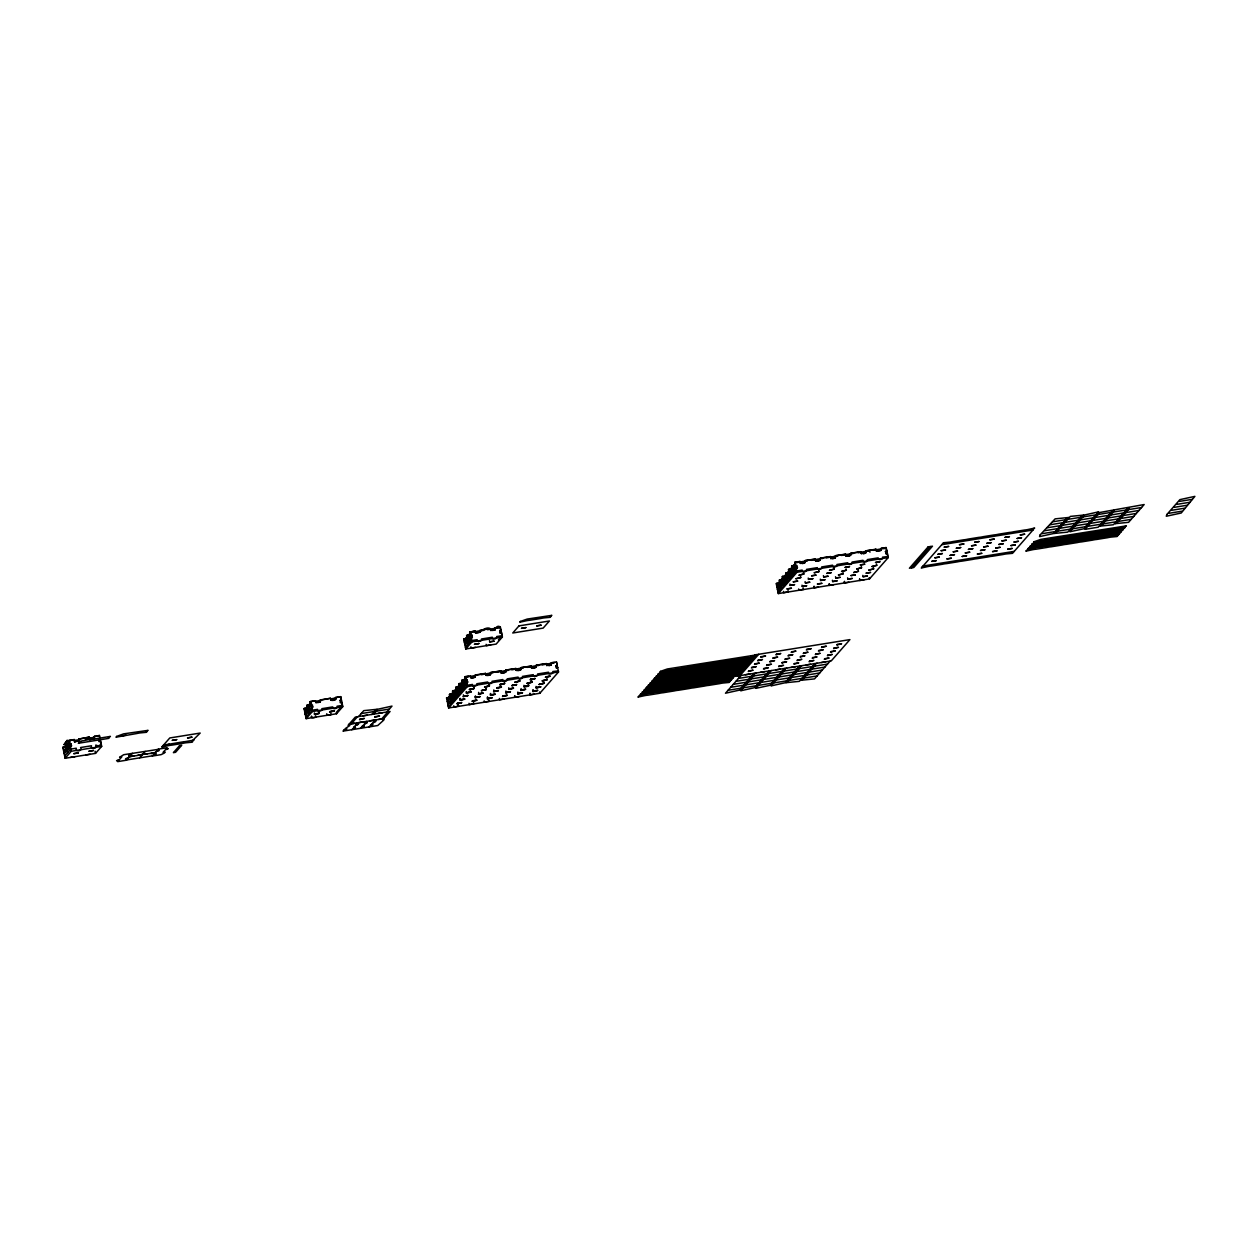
<?xml version="1.0" encoding="UTF-8"?>
<svg xmlns="http://www.w3.org/2000/svg" width="1258" height="1258" viewBox="0 0 1258 1258"><rect width="100%" height="100%" fill="white"/><g stroke="black" fill="none" stroke-linecap="round" stroke-linejoin="round"><path stroke-width="1.5" d="M320.523 699.888L320.192 701.995L320.523 699.888L330.508 698.284L331.043 700.25M335.729 697.451L335.383 699.558L335.729 697.451L340.714 696.649L342.774 706.65L336.531 713.773L306.134 718.648L304.074 708.647L307.675 707.814M475.477 674.964L475.131 677.071L475.477 674.964L485.462 673.36L485.997 675.326L485.462 673.36M480.147 630.211C477.521 634.346 486.028 625.698 490.133 628.591L490.667 630.572M490.337 674.634L490.667 672.527L500.668 670.923L501.203 672.888L500.668 670.923M495.337 627.758C494.079 632.648 495.951 623.842 500.338 626.956L502.398 636.973L496.155 644.08L465.759 648.971L463.699 638.954L467.284 638.12M505.543 672.181L505.873 670.074L515.859 668.47L516.393 670.435L515.859 668.47M520.749 669.743L521.079 667.636L531.065 666.032L531.599 667.998L531.065 666.032M533.864 668.077A5.881 5.614 41.2 0 0 535.939 667.29L536.285 665.183L546.271 663.579L546.805 665.545L546.271 663.579M549.07 665.639A5.881 5.614 41.2 0 0 551.146 664.853L551.476 662.746L556.476 661.944L558.536 671.945L539.824 693.284L448.619 707.955L446.559 697.938L450.144 697.105M804.821 562.703L805.151 560.596L815.153 558.992L815.671 560.958L815.153 558.992M820.027 560.266L820.358 558.159L830.343 556.555L830.878 558.521L830.343 556.555M832.01 558.678A5.881 5.614 41.2 0 0 835.218 557.829L835.564 555.706L845.549 554.102L846.084 556.067L845.549 554.102M848.348 556.162A5.881 5.614 41.2 0 0 850.424 555.376L850.754 553.268L860.755 551.664L861.274 553.63L860.755 551.664M863.538 553.709A5.881 5.614 41.2 0 0 865.63 552.938L865.96 550.831L875.945 549.211L876.48 551.177L875.945 549.211M880.82 550.485L881.166 548.378L886.151 547.576L888.211 557.593L869.498 578.916L778.293 593.587L776.233 583.586L779.834 582.753M66.91 745.648L64.111 744.61L67.13 740.412L69.929 741.449L67.46 744.343L67.728 745.648L69.457 743.667M64.111 744.61L67.13 740.412M99.445 735.49L94.193 736.59L99.445 735.49L101.694 746.371L95.529 753.385L65.133 758.275L62.9 747.394L66.485 746.56M67.775 747.409L66.47 747.614L65.762 744.138L69.662 743.085M69.505 744.154L69.048 740.38L74.269 739.547L74.662 741.984L74.269 739.547M69.772 743.871L63.608 750.869L67.382 747.865M70.81 743.95L71.517 745.837L64.064 753.055L71.517 745.837M79.002 741.276L78.955 739.735L74.615 740.427L74.662 741.984M89.239 737.125L78.782 739.075L89.239 737.125L89.805 739.72L110.421 736.402L108.518 737.298L109.383 737.597L108.691 738.383L78.295 743.274L80.716 741.78L79.427 741.984L80.025 741.292L94.476 738.54L94.46 736.292M64.693 756.105L70.841 749.092L76.266 748.211C74.599 752.52 83.185 751.12 80.606 747.519L91.472 745.774C89.805 750.067 98.391 748.667 95.812 745.066C100.97 748.148 102.857 740.364 99.052 741.654M65.133 758.275L71.281 751.262L101.694 746.371M70.558 757.41L74.914 756.703M85.261 738.933L94.161 737.282L94.429 738.588M98.611 739.484L100.168 738.981L99.193 735.788M85.764 754.957L90.104 754.265M132.405 753.306L126.335 760.225L117.654 761.625L118.724 760.382L116.554 760.744L119.604 759.407L121.759 756.923L119.589 757.285L123.709 754.706L158.241 749.359M139.575 757.882L142.185 754.926M142.61 754.423L145.205 751.466M168.934 744.233L184.266 741.654M184.124 741.795L194.031 740.081M310.789 704.26L306.936 705.392L307.66 708.867L308.949 708.663M310.773 705.313L310.317 701.539L315.318 700.722L315.837 702.703M307.251 706.634L305.788 709.921L308.682 709.449M311.229 702.09L308.635 705.046L308.902 706.351L311.795 705.895M305.788 709.921L307.518 707.939L304.074 708.647M308.902 706.351L311.497 703.395M304.798 712.122L311.025 705.015L312.33 704.81L312.786 706.98L305.238 714.308L312.786 706.98M315.318 700.722L310.05 701.822M306.103 711.918L308.587 709.072M315.569 701.398L320.13 700.439L320.397 701.744L316.057 702.451L315.789 701.146M305.867 717.343L312.11 710.235L317.535 709.37C316.371 712.405 323.479 711.257 321.875 708.663L332.725 706.917C331.562 709.952 338.669 708.804 337.081 706.225L342.506 705.345L336.263 712.453L336.531 713.773M306.134 718.648L312.377 711.541L342.774 706.65M314.406 712.924L314.421 714.528L319.28 713.239L314.94 713.931M315.632 715.771C317.818 717.705 310.71 718.853 311.292 716.478M330.508 698.284L320.255 700.187M330.775 698.945L335.336 698.001L335.603 699.306L331.263 699.998L330.996 698.693M335.461 697.75L340.714 696.649M326.766 715.33L331.106 714.638L330.838 713.333M340.132 700.329L341.437 700.124L340.132 700.329L340.32 702.813M351.249 723.853L357.476 716.745M352.539 723.649L354.725 723.287M358.561 716.573L363.766 710.644L378.092 709.182L391.993 706.1L386.804 712.028M356.674 722.973L361.015 722.281M362.902 715.865L367.257 715.173M351.69 729.719L354.945 727.281L353.64 727.501L355.81 725.033L357.539 724.75A5.881 1.054 -11.6 0 0 358.42 723.759L356.769 723.932M357.759 722.8L357.115 724.812L355.81 725.033M361.235 722.249L363.405 721.903M371.597 714.465L374.632 713.129L373.768 714.119M360.386 728.319L362.76 726.872L363.641 725.882L362.335 726.102L366.66 722.438L365.355 722.642L366.44 721.4M373.547 713.302L374.412 712.327M376.142 710.345L377.007 709.355M369.915 720.85L376.221 719.828M378.108 713.428L382.448 712.72M369.066 726.92L371.881 725.41A5.881 1.054 -11.6 0 0 372.761 724.419L371.11 724.608M370.151 725.693L371.456 725.473L372.321 724.498L371.016 724.702L374.491 722.029L375.136 720.016M378.611 719.45L380.781 719.104M381.646 718.963L387.889 711.855M467.316 639.127L466.608 635.652L470.366 634.614M472.143 637.586L471.954 635.117L470.398 635.62L469.674 632.145L474.926 631.044L475.461 633.01M467.74 635.966L465.13 638.922L465.397 640.228L467.143 638.246M468.526 636.674L471.121 633.702L470.854 632.397L468.259 635.369L468.526 636.674L471.42 636.202M464.422 642.445L471.954 635.117M474.926 631.044L469.674 632.145M465.712 642.225L465.743 647.367M475.414 631.453L475.681 632.758L480.021 632.066L479.754 630.761L472.3 632.176M471.152 638.718L464.862 644.615L472.395 637.303M479.754 630.761L479.801 632.318M465.491 647.666L471.719 640.558L477.159 639.677C475.98 642.712 483.103 641.564 481.5 638.985L492.35 637.24C491.186 640.275 498.294 639.127 496.69 636.532L502.131 635.667L498.388 639.929M465.759 648.971L471.986 641.863L502.398 636.973M490.133 628.591L479.88 630.494M490.62 629.016L490.887 630.321L495.227 629.613L494.96 628.308L487.506 629.723M475.524 647.398L471.184 648.09L470.917 646.785M495.007 629.865L494.96 628.308M495.086 628.056L500.338 626.956M489.724 641.847L494.064 641.155L489.724 641.847L489.456 640.542M499.756 630.651L501.061 630.431L499.756 630.651L499.945 633.12M490.73 644.945L486.39 645.653L486.123 644.348M451.433 697.954L450.128 698.174L449.421 694.683L453.273 693.551M453.242 694.605L452.534 691.129L456.387 689.997M457.676 690.846L456.371 691.051L456.167 686.978L456.89 690.469M459.484 687.497L458.777 684.022L462.614 682.89M463.903 683.739L462.598 683.943L461.89 680.468L465.743 679.336M465.727 680.389L465.271 676.615L470.256 675.813L470.791 677.779M453.713 691.397L451.119 694.353L451.386 695.658L453.116 693.677M455.962 688.818L454.5 692.104L457.393 691.633M459.941 684.273L457.346 687.245L457.613 688.551L460.507 688.079M462.205 681.71L460.727 684.997L463.636 684.525M450.867 696.256L448.257 699.212L447.99 697.907L450.584 694.951L450.867 696.256L453.761 695.784M454.5 692.104L457.094 689.132M457.613 688.551L460.208 685.579M460.727 684.997L463.337 682.025L466.231 681.569M469.077 676.694L466.183 677.166L463.589 680.122L463.856 681.443L466.451 678.471M451.701 697.655L450.647 697.577L449.939 694.086M452.314 696.948L457.314 691.255M462.299 685.579L466.042 681.301M467.033 680.185L467.724 682.056L449.027 703.395L447.722 703.599L466.435 682.261L467.724 682.056M470.523 676.474L475.084 675.515L475.351 676.835L471.011 677.527L470.744 676.222M448.351 706.65L467.048 685.311L472.489 684.446C471.31 687.481 478.433 686.333 476.829 683.739L487.679 681.993C486.516 685.028 493.623 683.88 492.035 681.301L502.886 679.556C501.722 682.591 508.83 681.443 507.226 678.848L518.092 677.103C516.928 680.138 524.036 679.005 522.432 676.411L533.282 674.665C532.118 677.7 539.226 676.552 537.638 673.958L548.488 672.212C547.324 675.247 554.432 674.115 552.828 671.52L558.002 670.939M448.619 707.955L467.316 686.616L558.536 671.945M466.246 691.554L466.262 693.158L471.121 691.869L466.781 692.56M460.538 699.668L460.019 700.266L464.878 698.976L460.538 699.668L460.271 698.363M463.652 696.114L463.133 696.712L468.007 695.422L463.652 696.114L463.384 694.809M481.389 674.728L490.29 673.077L490.557 674.382L486.217 675.074L485.95 673.769M458.384 704.779L458.384 706.383L458.116 705.078M474.235 688.315L469.376 689.604L474.235 688.315L473.967 687.01M490.29 673.077L492.963 672.857M490.667 672.527L500.401 671.206M474.958 696.523L475.477 697.53L479.817 696.822M475.744 697.231L475.225 697.828L480.084 696.539L475.744 697.231L475.477 695.926M478.858 693.677L478.339 694.274L483.198 692.969L478.858 693.677L478.59 692.372M496.58 672.275L505.496 670.624L505.763 671.945L501.407 672.637L501.14 671.332M473.59 703.945L473.574 702.341M486.327 689.415L481.452 690.705L486.327 689.415L486.044 688.11M489.441 685.862L484.582 687.151L489.441 685.862L489.173 684.556M505.873 670.074L515.607 668.769M505.496 670.624L508.169 670.42M490.148 694.07L490.683 695.076L495.023 694.385M487.821 698.347L487.302 698.929L492.161 697.64L487.821 698.347L487.554 697.042M490.934 694.778L490.416 695.375L495.29 694.086L490.934 694.778L490.667 693.472M494.064 691.224L493.545 691.821L498.404 690.532L494.064 691.224L493.796 689.919M511.786 669.838L520.686 668.187L520.954 669.492L516.613 670.184L516.346 668.879M488.796 701.492L488.78 699.888M504.647 683.424L499.772 684.714L504.647 683.424L504.364 682.119M520.686 668.187L523.375 667.967M521.079 667.636L530.813 666.315M508.735 687.78L508.735 689.384L513.61 688.079L509.254 688.786M506.141 692.34L505.622 692.938L510.481 691.648L506.141 692.34L505.873 691.035M526.992 667.385L535.892 665.749L536.16 667.054L531.819 667.746L531.552 666.441M503.986 699.055L499.646 699.747L499.379 698.442M519.837 680.971L514.978 682.261L519.837 680.971L519.57 679.666M535.892 665.749L538.566 665.529M536.285 665.183L546.003 663.878M523.941 685.327L523.941 686.931L528.281 686.239L528.533 684.336M519.192 696.602L514.852 697.309L514.585 696.004M518.233 693.457L517.714 694.039L522.573 692.749L518.233 693.457L517.966 692.152M521.347 689.887L520.828 690.485L525.687 689.195L521.347 689.887L521.079 688.582M546.743 663.988L547.01 665.293L551.366 664.601L551.098 663.296L542.182 664.947M531.93 682.088L527.055 683.377L531.93 682.088L531.662 680.782M551.098 663.296L553.772 663.076M551.476 662.746L554.558 662.51M556.476 661.944L557.184 665.419L555.627 665.922M532.637 690.296L533.172 691.302L537.512 690.611M536.018 686.443L536.034 688.047L540.893 686.758L536.553 687.45M534.398 694.164L530.043 694.856L529.775 693.551M533.423 691.004L532.905 691.601L537.779 690.312L533.423 691.004L533.156 689.699M556.335 667.809L557.64 667.605L556.335 667.809L555.894 665.624M544.006 683.188L539.147 684.494L544.006 683.188L543.739 681.883M547.12 679.635L542.261 680.924L547.12 679.635L546.853 678.329M781.155 583.539L779.85 583.759L779.567 579.781L780.29 583.256M782.979 580.205L782.256 576.714L786.03 575.692M789.206 573.082L788.499 569.607L792.257 568.569M795.37 565.015L791.612 566.053L792.336 569.528L793.625 569.324M795.402 566.021L794.946 562.247L799.946 561.445L800.481 563.411L799.946 561.445M783.388 577.029L780.793 579.985L781.061 581.29L782.791 579.325M785.637 574.45L784.174 577.736L787.068 577.28M789.631 569.921L787.021 572.877L787.288 574.183L789.033 572.217M795.26 565.094L793.531 567.075L793.263 565.77L795.858 562.798L804.774 561.162L805.041 562.468L800.686 563.159L800.418 561.854M780.542 581.888L780.274 580.583L777.68 583.539L777.947 584.844L780.542 581.888L783.435 581.416M784.174 577.736L786.785 574.78M793.012 567.657L792.744 566.352L790.15 569.324L790.417 570.629L793.012 567.657L795.905 567.201M780.746 584.011L776.957 587.061L795.669 565.723L796.959 565.518L797.415 567.688L778.702 589.027L777.397 589.231L796.11 567.908L797.415 567.688M784.489 579.749L789.489 574.057M791.974 571.211L795.716 566.933M805.151 560.596L814.885 559.291M804.774 561.162L807.447 560.942M778.026 592.282L796.739 570.959L802.164 570.078C801 573.113 808.108 571.965 806.504 569.387L817.37 567.641C816.206 570.66 823.314 569.528 821.71 566.933L832.56 565.188C831.396 568.223 838.504 567.075 836.916 564.496L847.766 562.751C846.603 565.786 853.71 564.638 852.106 562.043L862.972 560.297C861.809 563.332 868.916 562.184 867.312 559.606L878.178 557.86C876.999 560.895 884.122 559.747 882.518 557.152L887.692 556.571L887.315 553.237L885.758 553.74L887.063 553.536M778.293 593.587L797.006 572.264L888.211 557.593M790.181 585.363L794.521 584.656L790.181 585.363L789.914 584.058M811.064 560.36L819.964 558.709L820.232 560.014L815.892 560.722L815.624 559.417M788.074 592.015L788.058 590.411M800.764 577.548L795.984 578.743L800.764 577.548L800.481 576.243M803.878 573.994L799.097 575.189L803.878 573.994L803.61 572.689M819.964 558.709L822.653 558.489M820.358 558.159L830.091 556.854M802.258 586.464L806.598 585.772L802.258 586.464L801.991 585.159M805.372 582.91L809.727 582.218L805.372 582.91L805.104 581.605M808.501 579.356L812.841 578.664L808.501 579.356L808.234 578.051M826.27 557.907L835.17 556.272L835.438 557.577L831.098 558.269L830.83 556.964M803.264 589.577L803.264 587.973M819.084 571.557L814.303 572.736L819.084 571.557L818.801 570.236M835.564 555.706L845.282 554.401M835.17 556.272L837.844 556.052M818.471 587.124L814.13 587.832L813.863 586.527M820.578 580.473L824.918 579.765L820.578 580.473L820.31 579.167M823.691 576.919L828.047 576.211L823.691 576.919L823.424 575.614M737.817 675.971L756.53 654.632M846.021 554.526L846.304 555.832L850.644 555.124L850.377 553.819L841.476 555.47M739.987 675.625L758.7 654.286M741.072 675.436L725.489 693.221L739.374 690.139L741.56 689.793L740.679 690.784L754.58 687.686L756.75 687.34L755.885 688.33L771.956 684.902L771.091 685.893L784.992 682.795L799.317 681.349L800.182 680.358L814.524 678.895L830.107 661.126M834.274 569.103L829.494 570.299L834.274 569.103L834.007 567.798M850.377 553.819L853.05 553.599M850.754 553.268L860.488 551.963M745.412 674.744L749.768 674.052M833.677 584.687L829.337 585.379L829.053 584.074M832.67 581.573L837.01 580.881L832.67 581.573L832.403 580.268M835.784 578.02L840.124 577.328L835.784 578.02L835.516 576.714M754.108 673.345L753.243 674.335L756.278 672.999M740.475 689.966L741.339 688.975M743.069 686.994L743.934 686.019M745.664 684.038L746.529 683.047M748.258 681.081L749.123 680.091M750.853 678.109L751.734 677.119M753.463 675.153L754.328 674.162M861.227 552.073L861.494 553.378L865.834 552.687L865.567 551.381L858.113 552.797M843.237 573.774L838.473 574.969L843.237 573.774L842.97 572.469M846.367 570.22L841.586 571.415L846.367 570.22L846.099 568.915M865.96 550.831L875.694 549.51M865.567 551.381L869.703 550.925L869.97 552.231M760.618 672.291L764.958 671.599M848.867 582.234L844.527 582.941L844.26 581.636M847.861 579.136L852.201 578.444L847.861 579.136L847.593 577.831M769.314 670.907L768.434 671.882L771.484 670.545M876.433 549.636L876.7 550.941L881.04 550.233L880.773 548.928L873.319 550.344M755.665 687.513L756.53 686.538M758.26 684.556L759.14 683.566M760.87 681.584L761.735 680.609M763.464 678.628L764.329 677.637M766.059 675.672L766.924 674.681M768.654 672.7L769.534 671.709M858.443 571.321L853.663 572.516L858.443 571.321L858.176 570.016M861.557 567.767L856.792 568.962L861.557 567.767L861.29 566.462M880.773 548.928L884.909 548.488M881.166 548.378L886.151 547.576M775.824 669.854L780.164 669.162M864.073 579.796L859.733 580.488L859.466 579.183M863.067 576.699L867.407 575.991L863.067 576.699L862.799 575.378M885.317 551.57L886.874 551.051L885.899 547.875M784.505 668.454L783.64 669.445L786.675 668.108M770.871 685.075L771.736 684.085M773.466 682.103L774.33 681.128M776.06 679.147L776.941 678.156M778.671 676.191L779.535 675.2M781.265 673.219L782.13 672.228M783.86 670.262L784.725 669.272M873.65 568.883L868.869 570.078L873.65 568.883L873.382 567.578M876.763 565.329L871.983 566.525L876.763 565.329L876.496 564.024M791.03 667.416L795.37 666.709M799.711 666.017L798.846 666.992L801.881 665.655M786.077 682.622L786.942 681.647M788.672 679.666L789.537 678.675M791.266 676.694L792.131 675.719M793.861 673.738L794.726 672.747M796.471 670.781L797.336 669.791M799.066 667.809L799.931 666.819M806.221 664.963L810.561 664.271M814.917 663.564L814.052 664.554L817.087 663.218M801.267 680.185L802.132 679.194M803.878 677.213L804.743 676.238M806.472 674.257L807.337 673.266M809.067 671.3L809.932 670.31M811.662 668.328L812.526 667.338M814.272 665.372L815.137 664.381M821.427 662.526L825.767 661.818M911.594 567.877L930.291 546.538M1054.519 533.376L1055.383 532.386M1057.113 530.42L1057.978 529.429M1059.708 527.448L1060.573 526.457M1062.318 524.492L1063.183 523.501M1064.913 521.52L1065.778 520.545M1067.507 518.563L1068.372 517.573M1069.725 530.939L1070.589 529.948M1072.319 527.967L1073.184 526.976M1074.914 525.011L1075.779 524.02M1077.508 522.039L1078.373 521.048M1080.103 519.082L1080.984 518.092M1082.713 516.11L1083.578 515.135M1084.915 528.486L1085.78 527.495M1087.51 525.529L1088.39 524.539M1090.12 522.557L1090.985 521.567M1092.715 519.601L1093.579 518.611M1095.309 516.629L1096.174 515.654M1097.904 513.673L1098.769 512.682M1100.121 526.048L1100.986 525.058M1102.716 523.076L1103.581 522.086M1105.31 520.12L1106.175 519.129M1107.921 517.148L1108.785 516.173M1110.515 514.192L1111.38 513.201M1113.11 511.22L1113.975 510.245M1115.327 523.595L1116.192 522.605M1117.922 520.639L1118.787 519.648M1120.516 517.667L1121.381 516.676M1123.111 514.711L1123.976 513.72M1125.721 511.739L1126.586 510.764M1128.316 508.782L1129.181 507.792M131.398 754.454L129.574 754.831A5.881 1.054 -11.6 0 0 128.709 755.806L130.36 755.633M156.417 751.435L158.241 751.057A5.881 1.054 -11.6 0 0 159.106 750.067L157.454 750.255M128.363 757.898L126.539 758.275A5.881 1.054 -11.6 0 0 125.674 759.266L127.325 759.093M153.397 754.894L155.221 754.517A5.881 1.054 -11.6 0 0 156.086 753.526L154.435 753.715M364.411 723.727L366.235 723.35A5.881 1.054 -11.6 0 0 367.1 722.359L365.449 722.548M373.091 722.328L374.915 721.95A5.881 1.054 -11.6 0 0 375.78 720.96L374.129 721.149M352.696 728.586L354.52 728.209A5.881 1.054 -11.6 0 0 355.385 727.218L353.734 727.391M361.376 727.187L363.2 726.809A5.881 1.054 -11.6 0 0 364.065 725.819L362.414 725.992M794.694 562.546L799.679 561.744M1052.521 521.818L1065.557 519.727M1067.727 519.381L1080.764 517.274M1082.934 516.928L1095.954 514.837M1098.124 514.491L1111.16 512.383M1113.33 512.037L1126.366 509.946M1128.536 509.6L1141.556 507.493M1179.249 501.439L1192.285 499.347M793.263 565.77L796.157 565.298M1049.927 524.79L1062.963 522.683M1065.133 522.337L1078.153 520.246M1080.323 519.9L1093.359 517.793M1095.529 517.447L1108.565 515.355M1110.735 515.009L1123.756 512.902M1125.941 512.556L1138.962 510.465M1176.655 504.395L1189.691 502.304M797.147 567.987L795.858 568.207L796.471 571.242M941.739 544.698L1032.944 530.027M1047.332 527.747L1060.352 525.655M1062.523 525.309L1075.559 523.202M1077.729 522.856L1090.765 520.765M1092.935 520.419L1105.971 518.312M1108.141 517.966L1121.161 515.874M1123.331 515.528L1136.367 513.421M1174.06 507.367L1187.08 505.26M788.499 569.607L791.832 569.072M794.065 568.82L792.76 569.041L792.053 565.55M790.417 570.629L793.311 570.157M794.506 571.006L793.216 571.211L793.829 574.261M1044.738 530.703L1057.758 528.612M1059.928 528.266L1072.964 526.174M1075.134 525.813L1088.17 523.721M1090.34 523.375L1103.36 521.284M1105.53 520.922L1118.566 518.831M1120.736 518.485L1133.773 516.393M1171.45 510.323L1184.486 508.232M794.081 571.494L792.776 571.714L793.405 574.749M790.952 572.39L789.647 572.594L788.923 569.103M1042.127 533.675L1055.163 531.584M1057.333 531.222L1070.369 529.131M1072.539 528.785L1085.56 526.693M1087.73 526.331L1100.766 524.24M1102.936 523.894L1115.972 521.803M1118.142 521.441L1131.162 519.35M1168.855 513.295L1181.891 511.188M791.392 574.56L790.087 574.764L790.716 577.815M790.967 575.048L789.662 575.268L790.276 578.303M782.256 576.714L785.59 576.18M787.398 576.431L786.093 576.636L785.81 572.673L788.279 578.114L786.973 578.318L787.602 581.369M787.838 578.601L786.533 578.822L787.162 581.872M779.142 580.268L782.476 579.734M784.709 579.498L783.404 579.702L782.696 576.227M785.165 581.668L783.86 581.888L784.473 584.923M480.981 630.777L483.874 630.305M494.74 628.56L499.08 627.868M784.725 582.171L783.419 582.375L784.048 585.426M777.947 584.844L780.841 584.388M466.608 635.652L469.926 635.117M782.036 585.222L780.731 585.442L781.36 588.477M778.513 586.558L777.208 586.763L776.5 583.287M468.007 637.271L470.901 636.8M500.197 632.821L501.502 632.617L501.863 635.95M469.045 638.435L467.756 638.639L467.033 635.148M778.969 588.728L777.664 588.948L778.293 591.983M923.026 566.037L1014.247 551.366M469.501 640.605L468.196 640.809L468.825 643.86M469.061 641.093L467.756 641.313L468.385 644.348M465.979 641.942L464.674 642.146L463.966 638.655M788.326 591.732L783.718 592.722L783.451 591.417M803.532 589.279L798.924 590.269L798.657 588.964M68.797 740.679L74.002 739.846M465.004 676.898L468.338 676.364M475.209 675.263L483.544 673.926M310.522 704.559L307.204 705.093L307.911 708.569L309.216 708.364M465.476 679.635L462.142 680.169L462.865 683.644L464.171 683.44M65.762 744.138L69.237 743.572M461.89 680.468L466.891 679.65M67.46 744.343L71.061 743.651M467.284 679.886L465.979 680.091L447.266 701.429L448.571 701.209M463.856 681.443L466.749 680.971M340.572 702.514L341.877 702.294L342.239 705.644M62.9 747.394L67.901 746.592M71.25 746.12L69.945 746.34L70.574 749.391M462.362 683.188L459.028 683.723L459.752 687.198M309.468 708.065L308.179 708.27L307.455 704.794M458.777 684.022L462.095 683.487M464.422 683.141L463.117 683.346L462.409 679.87M309.924 710.235L308.619 710.456L309.248 713.49M464.878 685.311L463.573 685.531L464.202 688.582M464.611 685.61L463.306 685.83L463.935 688.865M459.249 686.742L455.915 687.277L456.623 690.752L457.928 690.548M464.359 685.909L463.054 686.113L463.683 689.164M65.18 750.366L63.875 750.586L63.167 747.095M306.354 711.619L305.049 711.824L304.342 708.348M455.648 687.576L458.981 687.041M461.309 686.695L460.003 686.899L459.296 683.424M65.62 752.551L64.315 752.756L64.944 755.806M306.81 713.805L305.505 714.009L306.119 717.06M461.749 688.881L460.459 689.085L461.073 692.136M461.497 689.164L460.192 689.384L460.821 692.435M456.119 690.296L452.801 690.831L453.509 694.322M461.23 689.463L459.925 689.683L460.554 692.718M452.534 691.129L455.868 690.595M314.689 714.23L319.029 713.522L318.761 712.217M329.879 711.776L334.219 711.084M469.627 689.305L473.983 688.598L473.716 687.293M484.833 686.852L489.173 686.16L488.906 684.855M500.039 684.415L504.379 683.707M515.245 681.962L519.585 681.27M530.436 679.524L534.776 678.833M545.642 677.071L549.982 676.379M458.635 692.435L457.33 692.639L457.959 695.69M453.006 693.85L449.672 694.385L450.395 697.875M449.421 694.683L452.754 694.149M455.066 693.803L453.776 694.023L453.053 690.532M466.514 692.859L470.854 692.167L470.586 690.862M481.72 690.422L486.06 689.714L485.792 688.409M496.926 687.969L501.266 687.277L500.999 685.972M512.116 685.531L516.456 684.824M527.322 683.078L531.662 682.386L531.395 681.081M542.528 680.641L546.868 679.933M455.522 695.989L454.217 696.193L454.846 699.244M455.254 696.287L453.949 696.492L454.578 699.542M446.559 697.938L449.892 697.404M455.003 696.586L453.698 696.79L454.327 699.841M524.46 686.333L528.8 685.641M463.4 696.413L467.74 695.721M478.606 693.976L482.946 693.268M493.796 691.523L498.137 690.831M509.003 689.085L513.343 688.378M524.209 686.632L528.549 685.94L528.281 684.635M539.399 684.195L543.755 683.487L543.487 682.182M163.493 745.113L169.059 744.091M361.156 713.601L374.192 711.509M376.362 711.163L389.398 709.056M452.408 699.542L451.103 699.747L451.716 702.797M452.141 699.841L450.836 700.046L451.465 703.096M464.627 699.275L460.286 699.967L460.003 698.662M505.889 692.639L510.229 691.931M521.079 690.186L525.435 689.494M536.285 687.749L540.625 687.041M457.157 703.521L461.497 702.829M472.363 701.083L476.703 700.376M491.909 697.938L487.569 698.63L487.302 697.325M502.76 696.193L507.116 695.501M522.306 693.048L517.966 693.74L517.698 692.435M129.59 756.514L133.93 755.822L129.149 757.017M155.646 752.331L150.866 753.526L155.206 752.819M133.71 756.074L138.05 755.366M146.746 753.967L151.086 753.275M458.651 706.084L454.044 707.09L453.776 705.769M473.841 703.647L469.25 704.637L468.982 703.332M489.048 701.193L484.44 702.2L484.173 700.879M126.555 759.974L152.611 755.791M349.064 724.199L383.816 718.617M738.477 678.408L751.513 676.317M753.684 675.955L766.704 673.863M768.874 673.517L781.91 671.426M784.08 671.064L797.116 668.973M799.286 668.627L812.306 666.536M814.492 666.174L827.512 664.082M735.883 681.364L748.903 679.273M751.073 678.927L764.109 676.835M766.279 676.474L779.315 674.382M781.485 674.036L794.506 671.945M796.691 671.583L809.712 669.492M811.882 669.146L824.918 667.054M733.288 684.336L746.309 682.229M748.479 681.883L761.515 679.792M763.685 679.446L776.721 677.339M778.891 676.993L791.911 674.901M794.081 674.555L807.117 672.448M809.287 672.102L822.323 670.011M730.678 687.293L743.714 685.201M745.884 684.855L758.92 682.748M761.09 682.402L774.11 680.311M776.28 679.965L789.316 677.858M791.486 677.512L804.522 675.42M806.692 675.074L819.713 672.967M728.083 690.265L741.119 688.157M743.289 687.812L756.31 685.72M758.48 685.374L771.516 683.267M773.686 682.921L786.722 680.83M788.892 680.484L801.912 678.376M804.098 678.031L817.118 675.939M66.705 741.638L69.52 742.692M88.988 737.424L89.868 739.531L89.601 738.226M885.569 551.271L886.009 553.441M869.231 577.611L869.498 578.916M859.717 578.884L859.985 580.19M844.527 581.338L844.794 582.643M830.61 557.215L830.878 558.521M829.321 583.775L829.588 585.08M815.404 559.653L815.671 560.958M814.115 586.228L814.382 587.533M800.214 562.106L800.481 563.411M794.946 562.247L797.006 572.264M780.306 585.929L780.935 588.98M539.556 691.979L539.824 693.284M531.332 666.693L531.599 667.998M530.043 693.252L530.31 694.558M516.126 669.13L516.393 670.435M514.837 695.705L515.104 697.011M500.086 627.255L500.794 630.73M500.936 671.583L501.203 672.888M485.73 674.021L485.997 675.326M469.942 631.846L471.986 641.863M470.838 637.806L471.467 640.841M465.271 676.615L467.316 686.616M466.168 682.559L466.797 685.61M457.079 692.938L457.692 695.989M456.811 693.237L457.44 696.272M450.584 700.344L451.197 703.395M446.826 697.655L449.279 703.096L447.974 703.301L448.603 706.351M340.462 696.932L341.17 700.423M326.75 713.742L327.017 715.047M310.317 701.539L312.377 711.541M311.213 707.483L311.842 710.534M311.559 716.179L311.827 717.485M308.352 710.754L308.981 713.789M308.1 711.037L308.729 714.088M98.863 739.185L99.319 741.355M95.089 751.215L95.529 753.385M89.821 737.99L90.089 739.295M74.615 740.427L74.882 741.733L79.27 740.993L79.034 738.776M69.048 740.38L71.281 751.262M66.187 743.635L68.655 749.092L67.35 749.296L67.979 752.347M66.926 749.799L67.539 752.834M121.743 735.946A5.881 1.054 -11.6 0 1 126.083 735.238M819.697 560.455A5.881 5.614 41.2 0 1 817.181 561.115M820.279 559.967A5.881 5.614 41.2 0 1 815.939 560.675M805.073 562.42A5.881 5.614 41.2 0 1 800.733 563.112M804.491 562.892A5.881 5.614 41.2 0 1 801.991 563.568M835.485 557.53A5.881 5.614 41.2 0 1 831.145 558.222M850.675 555.077A5.881 5.614 41.2 0 1 846.335 555.784M881.087 550.186A5.881 5.614 41.2 0 1 876.747 550.894M865.881 552.639A5.881 5.614 41.2 0 1 861.541 553.331M495.275 629.566A5.881 5.614 41.2 0 1 490.919 630.274M480.069 632.019A5.881 5.614 41.2 0 1 475.728 632.711M490.022 674.823A5.881 5.614 41.2 0 1 486.374 675.404M490.604 674.335A5.881 5.614 41.2 0 1 486.248 675.027M475.398 676.773A5.881 5.614 41.2 0 1 471.058 677.48M474.816 677.26A5.881 5.614 41.2 0 1 471.168 677.842M505.213 672.37A5.881 5.614 41.2 0 1 502.713 673.046M505.795 671.882A5.881 5.614 41.2 0 1 501.455 672.59M521.001 669.445A5.881 5.614 41.2 0 1 516.661 670.137M520.089 670.089A5.881 5.614 41.2 0 1 517.525 670.593M551.397 664.554A5.881 5.614 41.2 0 1 547.057 665.246M536.207 666.992A5.881 5.614 41.2 0 1 531.867 667.699M334.03 700.171A5.881 5.614 41.2 0 1 331.42 700.329M335.65 699.259A5.881 5.614 41.2 0 1 331.31 699.951M320.444 701.697A5.881 5.614 41.2 0 1 316.104 702.404M73.86 753.652L78.2 752.944L73.86 753.652M89.051 751.199L93.406 750.507L89.051 751.199M116.664 736.417L115.972 737.204L136.949 733.493A5.881 1.054 -11.6 0 1 141.289 732.801L146.368 732.313L147.06 731.527L145.771 731.731L148.114 730.348L123.567 733.87L116.664 736.417M138.27 755.13L146.95 753.731L138.27 755.13M158.461 749.123L152.391 756.027L161.087 754.643L164.342 753.055L165.207 752.064L163.037 752.41L165.191 749.941L168.226 748.604L166.056 748.95L167.141 747.724L158.461 749.123M162.455 746.293L161.763 747.095L167.534 745.821A5.881 1.054 -11.6 0 1 171.89 745.129L182.74 743.368A5.881 1.054 -11.6 0 1 187.08 742.676L192.175 742.204L192.867 741.402L191.987 741.119L200.179 733.068L169.783 737.959L162.895 745.805L164.2 745.601L162.455 746.293M172.346 740.333L176.686 739.641L172.346 740.333M179.548 745.648L173.4 752.661L175.57 752.3L181.718 745.286L179.548 745.648M187.552 737.896L191.892 737.188L187.552 737.896M330.146 711.493L329.627 712.075L334.486 710.786L330.146 711.493M344 729.986L343.009 731.118L377.762 725.52L383.171 720.63L384.036 719.639L382.731 719.843L390.059 711.493L355.306 717.091L348.073 725.331L349.724 725.158A5.881 1.054 -11.6 0 1 348.859 726.149L345.038 728.791L346.689 728.618A5.881 1.054 -11.6 0 1 345.824 729.609L344 729.986M360.055 719.12L359.536 719.718L364.395 718.428L360.055 719.12M375.057 710.518L373.327 712.5L375.497 712.138L377.227 710.172L375.057 710.518M375.246 716.683L374.727 717.28L379.601 715.975L375.246 716.683M474.518 644.3L478.858 643.593L474.518 644.3M520.419 621.436L519.727 622.223L525.498 620.949A5.881 1.054 -11.6 0 1 529.854 620.257L540.704 618.511A5.881 1.054 -11.6 0 1 545.044 617.804L550.139 617.332L550.831 616.546L549.95 616.263L551.869 615.351L527.149 619.078L520.419 621.436M518.988 625.886L512.761 632.994L543.157 628.104L549.4 620.996L518.988 625.886M521.52 628.324L525.86 627.616L521.52 628.324M457.425 703.238L456.906 703.82L461.765 702.53L457.425 703.238M536.726 625.871L541.066 625.179L536.726 625.871M472.615 700.785L472.096 701.382L476.971 700.093L472.615 700.785M497.177 687.67L496.658 688.268L501.517 686.978L497.177 687.67M503.027 695.894L502.508 696.492L507.367 695.202L503.027 695.894M512.383 685.233L511.864 685.814L516.724 684.525L512.383 685.233M530.703 679.226L530.184 679.823L535.043 678.534L530.703 679.226M545.893 676.788L545.374 677.37L550.249 676.081L545.893 676.788M638.624 696.334L637.932 697.121L643.719 695.847A5.881 1.054 -11.6 0 1 648.059 695.155L658.909 693.41A5.881 1.054 -11.6 0 1 663.265 692.718L674.115 690.957A5.881 1.054 -11.6 0 1 678.455 690.265L689.321 688.519A5.881 1.054 -11.6 0 1 693.661 687.827L704.511 686.066A5.881 1.054 -11.6 0 1 708.867 685.374L719.718 683.629A5.881 1.054 -11.6 0 1 724.058 682.937L729.153 682.449L729.844 681.663L728.964 681.38L730.882 680.484L645.354 693.976L638.624 696.334M640.621 694.054L639.929 694.856L645.7 693.583A5.881 1.054 -11.6 0 1 650.056 692.891L660.906 691.129A5.881 1.054 -11.6 0 1 665.246 690.438L676.112 688.692A5.881 1.054 -11.6 0 1 680.452 688L691.302 686.239A5.881 1.054 -11.6 0 1 695.658 685.547L706.509 683.802A5.881 1.054 -11.6 0 1 710.849 683.11L721.715 681.364A5.881 1.054 -11.6 0 1 726.055 680.657L731.134 680.185L731.826 679.383L730.536 679.603L732.864 678.204L647.351 691.711L640.621 694.054M642.618 691.79L641.926 692.576L647.697 691.302A5.881 1.054 -11.6 0 1 652.037 690.611L662.903 688.865A5.881 1.054 -11.6 0 1 667.243 688.173L678.093 686.428A5.881 1.054 -11.6 0 1 682.449 685.72L693.3 683.975A5.881 1.054 -11.6 0 1 697.64 683.283L708.506 681.537A5.881 1.054 -11.6 0 1 712.846 680.83L723.712 679.084A5.881 1.054 -11.6 0 1 728.052 678.392L733.131 677.905L733.823 677.119L732.958 676.835L734.861 675.939L649.348 689.431L642.618 691.79M644.599 689.51L643.907 690.312L649.694 689.038A5.881 1.054 -11.6 0 1 654.034 688.346L664.884 686.601A5.881 1.054 -11.6 0 1 669.24 685.893L680.091 684.148A5.881 1.054 -11.6 0 1 684.431 683.456L695.297 681.71A5.881 1.054 -11.6 0 1 699.637 681.003L710.503 679.257A5.881 1.054 -11.6 0 1 714.843 678.565L725.693 676.82A5.881 1.054 -11.6 0 1 730.033 676.112L735.128 675.64L735.82 674.838L734.939 674.555L736.858 673.659L651.329 687.167L644.599 689.51M646.596 687.245L645.904 688.032L651.675 686.774A5.881 1.054 -11.6 0 1 656.031 686.066L666.882 684.321A5.881 1.054 -11.6 0 1 671.222 683.629L682.088 681.883A5.881 1.054 -11.6 0 1 686.428 681.176L697.294 679.43A5.881 1.054 -11.6 0 1 701.634 678.738L712.484 676.993A5.881 1.054 -11.6 0 1 716.824 676.285L727.69 674.54A5.881 1.054 -11.6 0 1 732.03 673.848L737.109 673.36L737.801 672.574L736.512 672.778L738.855 671.395L653.327 684.887L646.596 687.245M648.593 684.965L647.901 685.767L653.673 684.494A5.881 1.054 -11.6 0 1 658.013 683.802L668.879 682.056A5.881 1.054 -11.6 0 1 673.219 681.349L684.069 679.603A5.881 1.054 -11.6 0 1 688.425 678.911L699.275 677.166A5.881 1.054 -11.6 0 1 703.615 676.458L714.481 674.713A5.881 1.054 -11.6 0 1 718.821 674.021L729.687 672.275A5.881 1.054 -11.6 0 1 734.027 671.568L739.106 671.096L739.798 670.31L738.933 670.011L740.836 669.114L655.324 682.622L648.593 684.965M650.59 682.701L649.883 683.487L655.67 682.229A5.881 1.054 -11.6 0 1 660.01 681.521L670.86 679.776A5.881 1.054 -11.6 0 1 675.216 679.084L686.066 677.339A5.881 1.054 -11.6 0 1 690.406 676.631L701.272 674.886A5.881 1.054 -11.6 0 1 705.612 674.194L716.478 672.448A5.881 1.054 -11.6 0 1 720.818 671.741L731.669 669.995A5.881 1.054 -11.6 0 1 736.024 669.303L741.104 668.816L741.795 668.029L740.915 667.746L742.833 666.85L657.305 680.342L650.59 682.701M652.572 680.436L651.88 681.223L657.651 679.949A5.881 1.054 -11.6 0 1 662.007 679.257L672.857 677.512A5.881 1.054 -11.6 0 1 677.197 676.804L688.063 675.059A5.881 1.054 -11.6 0 1 692.403 674.367L703.269 672.621A5.881 1.054 -11.6 0 1 707.609 671.914L718.46 670.168A5.881 1.054 -11.6 0 1 722.8 669.476L733.666 667.731A5.881 1.054 -11.6 0 1 738.006 667.023L743.085 666.551L743.777 665.765L742.487 665.969L744.83 664.57L659.302 678.078L652.572 680.436M654.569 678.156L653.877 678.943L659.648 677.685A5.881 1.054 -11.6 0 1 663.988 676.977L674.854 675.231A5.881 1.054 -11.6 0 1 679.194 674.54L690.06 672.794A5.881 1.054 -11.6 0 1 694.4 672.087L705.251 670.341A5.881 1.054 -11.6 0 1 709.591 669.649L720.457 667.904A5.881 1.054 -11.6 0 1 724.797 667.196L735.663 665.451A5.881 1.054 -11.6 0 1 740.003 664.759L745.082 664.271L745.774 663.485L744.909 663.202L746.812 662.306L661.299 675.798L654.569 678.156M656.566 675.892L655.874 676.678L661.645 675.404A5.881 1.054 -11.6 0 1 665.985 674.713L676.851 672.967A5.881 1.054 -11.6 0 1 681.191 672.259L692.042 670.514A5.881 1.054 -11.6 0 1 696.382 669.822L707.248 668.077A5.881 1.054 -11.6 0 1 711.588 667.369L722.454 665.624A5.881 1.054 -11.6 0 1 726.794 664.932L737.644 663.186A5.881 1.054 -11.6 0 1 742 662.479L747.079 662.007L747.771 661.221L746.906 660.937L748.809 660.025L663.281 673.533L656.566 675.892M658.547 673.612L657.855 674.398L663.626 673.14A5.881 1.054 -11.6 0 1 667.982 672.432L678.833 670.687A5.881 1.054 -11.6 0 1 683.173 669.995L694.039 668.25A5.881 1.054 -11.6 0 1 698.379 667.542L709.245 665.796A5.881 1.054 -11.6 0 1 713.585 665.105L724.435 663.359A5.881 1.054 -11.6 0 1 728.791 662.651L739.641 660.906A5.881 1.054 -11.6 0 1 743.981 660.214L749.06 659.727L749.768 658.94L748.463 659.161L750.806 657.761L665.278 671.253L658.547 673.612M660.544 671.347L659.852 672.134L665.624 670.86A5.881 1.054 -11.6 0 1 669.964 670.168L680.83 668.423A5.881 1.054 -11.6 0 1 685.17 667.715L696.036 665.969A5.881 1.054 -11.6 0 1 700.376 665.278L711.226 663.532A5.881 1.054 -11.6 0 1 715.582 662.824L726.432 661.079A5.881 1.054 -11.6 0 1 730.772 660.387L741.638 658.642A5.881 1.054 -11.6 0 1 745.978 657.934L751.057 657.462L751.749 656.676L750.884 656.393L752.787 655.481L667.275 668.989L660.544 671.347M787.052 588.917L791.408 588.225L787.052 588.917M793.295 581.809L797.635 581.102L793.295 581.809M811.614 575.802L815.955 575.11L811.614 575.802M754.36 654.978L735.647 676.317L831.192 660.953L849.905 639.614L754.36 654.978M817.464 584.026L821.804 583.335L817.464 584.026M826.82 573.365L831.161 572.657L826.82 573.365M748.793 670.891L748.274 671.489L753.133 670.199L748.793 670.891M751.922 667.338L751.388 667.935L756.262 666.63L751.922 667.338M755.036 663.784L754.517 664.366L759.376 663.076L755.036 663.784M758.149 660.23L757.63 660.812L762.49 659.522L758.149 660.23M761.263 656.676L760.744 657.258L765.619 655.968L761.263 656.676M845.14 567.358L849.48 566.666L845.14 567.358M741.984 687.183L740.254 689.148L742.424 688.802L744.154 686.821L741.984 687.183M744.579 684.21L742.849 686.192L745.019 685.83L746.749 683.865L744.579 684.21M747.173 681.254L745.444 683.22L747.614 682.874L749.343 680.893L747.173 681.254M749.768 678.282L748.038 680.264L750.208 679.918L751.954 677.936L749.768 678.282M752.378 675.326L750.649 677.291L752.819 676.946L754.548 674.98L752.378 675.326M763.999 668.454L763.48 669.036L768.339 667.746L763.999 668.454M767.113 664.884L766.594 665.482L771.453 664.193L767.113 664.884M770.242 661.331L769.707 661.928L774.582 660.639L770.242 661.331M773.356 657.777L772.837 658.374L777.696 657.085L773.356 657.777M776.469 654.223L775.95 654.82L780.809 653.531L776.469 654.223M850.99 575.582L855.33 574.875L850.99 575.582M860.33 564.921L864.686 564.213L860.33 564.921M757.174 684.729L755.445 686.711L757.615 686.349L759.36 684.383L757.174 684.729M759.785 681.773L758.055 683.739L760.225 683.393L761.955 681.411L759.785 681.773M762.379 678.801L760.65 680.782L762.82 680.436L764.549 678.455L762.379 678.801M764.974 675.845L763.244 677.81L765.414 677.464L767.144 675.483L764.974 675.845M767.569 672.873L765.839 674.854L768.009 674.508L769.739 672.527L767.569 672.873M779.205 666.001L778.686 666.598L783.545 665.309L779.205 666.001M782.319 662.447L781.8 663.045L786.659 661.739L782.319 662.447M785.432 658.893L784.913 659.475L789.772 658.186L785.432 658.893M788.562 655.339L788.027 655.921L792.902 654.632L788.562 655.339M791.675 651.786L791.156 652.367L796.015 651.078L791.675 651.786M866.18 573.129L870.52 572.437L866.18 573.129M875.537 562.468L879.877 561.776L875.537 562.468M772.381 682.292L770.651 684.258L772.821 683.912L774.551 681.93L772.381 682.292M774.975 679.32L773.245 681.301L775.415 680.955L777.145 678.974L774.975 679.32M777.586 676.364L775.84 678.329L778.026 677.983L779.756 676.002L777.586 676.364M780.18 673.392L778.45 675.373L780.62 675.027L782.35 673.046L780.18 673.392M782.775 670.435L781.045 672.401L783.215 672.055L784.945 670.089L782.775 670.435M794.396 663.564L793.877 664.145L798.751 662.856L794.396 663.564M797.525 659.994L797.006 660.592L801.865 659.302L797.525 659.994M800.638 656.44L800.119 657.038L804.978 655.748L800.638 656.44M803.752 652.886L803.233 653.484L808.092 652.194L803.752 652.886M806.881 649.332L806.347 649.93L811.221 648.641L806.881 649.332M787.587 679.839L785.857 681.82L788.027 681.459L789.757 679.493L787.587 679.839M790.181 676.883L788.452 678.848L790.622 678.502L792.351 676.521L790.181 676.883M792.776 673.911L791.046 675.892L793.216 675.546L794.946 673.565L792.776 673.911M795.386 670.954L793.641 672.92L795.827 672.574L797.556 670.608L795.386 670.954M797.981 667.982L796.251 669.964L798.421 669.618L800.151 667.636L797.981 667.982M809.602 661.11L809.083 661.708L813.942 660.419L809.602 661.11M812.715 657.557L812.196 658.154L817.071 656.865L812.715 657.557M815.844 654.003L815.326 654.585L820.185 653.295L815.844 654.003M818.958 650.449L818.439 651.031L823.298 649.741L818.958 650.449M822.072 646.895L821.553 647.477L826.412 646.187L822.072 646.895M802.793 677.402L801.047 679.367L803.233 679.021L804.963 677.04L802.793 677.402M805.387 674.43L803.658 676.411L805.828 676.065L807.557 674.084L805.387 674.43M807.982 671.473L806.252 673.439L808.422 673.093L810.152 671.112L807.982 671.473M810.577 668.501L808.847 670.483L811.017 670.137L812.747 668.155L810.577 668.501M813.187 665.545L811.441 667.511L813.611 667.165L815.357 665.199L813.187 665.545M824.808 658.673L824.289 659.255L829.148 657.965L824.808 658.673M827.921 655.104L827.402 655.701L832.261 654.412L827.921 655.104M831.035 651.55L830.516 652.147L835.391 650.858L831.035 651.55M834.164 647.996L833.645 648.593L838.504 647.304L834.164 647.996M837.278 644.442L836.759 645.039L841.618 643.75L837.278 644.442M928.121 546.884L909.424 568.223L913.764 567.531L932.477 546.192L928.121 546.884M921.988 567.216L921.296 568.018L927.067 566.745A5.881 1.054 -11.6 0 1 931.423 566.037L942.273 564.292A5.881 1.054 -11.6 0 1 946.614 563.6L957.48 561.854A5.881 1.054 -11.6 0 1 961.82 561.162L972.686 559.401A5.881 1.054 -11.6 0 1 977.026 558.709L987.876 556.964A5.881 1.054 -11.6 0 1 992.232 556.272L1003.082 554.511A5.881 1.054 -11.6 0 1 1007.422 553.819L1012.501 553.347L1013.209 552.545L1012.328 552.262L1013.634 552.058L1033.557 529.335L1032.692 529.052L1034.674 528.061L1028.902 529.319A5.881 1.054 -11.6 0 1 1024.562 530.027L1013.696 531.772A5.881 1.054 -11.6 0 1 1009.356 532.464L998.506 534.21A5.881 1.054 -11.6 0 1 994.166 534.917L983.3 536.663A5.881 1.054 -11.6 0 1 978.96 537.355L968.094 539.1A5.881 1.054 -11.6 0 1 963.754 539.808L952.904 541.553A5.881 1.054 -11.6 0 1 948.548 542.245L943.469 542.733L942.777 543.519L944.082 543.299L942.352 544.006L922.428 566.729L923.293 567.012L921.988 567.216M931.801 561.367L936.141 560.659L931.801 561.367M934.914 557.797L939.254 557.105L934.914 557.797M938.028 554.243L942.368 553.551L938.028 554.243M941.157 550.689L945.497 549.998L941.157 550.689M944.271 547.136L948.611 546.444L944.271 547.136M946.991 558.914L951.347 558.222L946.991 558.914M950.12 555.36L954.46 554.668L950.12 555.36M953.234 551.806L957.574 551.098L953.234 551.806M956.347 548.252L960.687 547.544L956.347 548.252M959.477 544.698L963.817 543.991L959.477 544.698M962.197 556.476L966.537 555.769L962.197 556.476M965.311 552.907L969.666 552.215L965.311 552.907M968.44 549.353L972.78 548.661L968.44 549.353M971.553 545.799L975.894 545.107L971.553 545.799M974.667 542.245L979.007 541.553L974.667 542.245M977.403 554.023L981.743 553.331L977.403 554.023M980.517 550.469L984.857 549.777L980.517 550.469M983.63 546.916L987.986 546.208L983.63 546.916M986.759 543.362L991.1 542.654L986.759 543.362M989.873 539.808L994.213 539.1L989.873 539.808M992.593 551.586L996.949 550.878L992.593 551.586M995.723 548.016L1000.063 547.324L995.723 548.016M998.836 544.462L1003.176 543.77L998.836 544.462M1001.95 540.909L1006.306 540.217L1001.95 540.909M1005.079 537.355L1009.419 536.663L1005.079 537.355M1007.8 549.133L1012.14 548.441L1007.8 549.133M1010.913 545.579L1015.269 544.887L1010.913 545.579M1014.042 542.025L1018.382 541.317L1014.042 542.025M1017.156 538.471L1021.496 537.764L1017.156 538.471M1020.269 534.917L1024.625 534.21L1020.269 534.917M1026.528 550.406L1025.836 551.193L1031.607 549.935A5.881 1.054 -11.6 0 1 1035.947 549.227L1046.813 547.482A5.881 1.054 -11.6 0 1 1051.153 546.79L1062.004 545.044A5.881 1.054 -11.6 0 1 1066.359 544.337L1077.21 542.591A5.881 1.054 -11.6 0 1 1081.55 541.899L1092.416 540.154A5.881 1.054 -11.6 0 1 1096.756 539.446L1107.622 537.701A5.881 1.054 -11.6 0 1 1111.962 537.009L1117.041 536.521L1117.733 535.735L1116.868 535.452L1118.771 534.556L1033.258 548.048L1026.528 550.406M1028.431 548.236L1027.739 549.023L1033.51 547.765A5.881 1.054 -11.6 0 1 1037.85 547.057L1048.716 545.312A5.881 1.054 -11.6 0 1 1053.056 544.62L1063.922 542.874A5.881 1.054 -11.6 0 1 1068.262 542.167L1079.112 540.421A5.881 1.054 -11.6 0 1 1083.468 539.729L1094.318 537.984A5.881 1.054 -11.6 0 1 1098.659 537.276L1109.525 535.531A5.881 1.054 -11.6 0 1 1113.865 534.839L1118.944 534.351L1119.636 533.565L1118.771 533.282L1120.674 532.386L1035.161 545.878L1028.431 548.236M1030.333 546.066L1029.642 546.853L1035.413 545.579A5.881 1.054 -11.6 0 1 1039.768 544.887L1050.619 543.141A5.881 1.054 -11.6 0 1 1054.959 542.434L1065.825 540.688A5.881 1.054 -11.6 0 1 1070.165 539.996L1081.015 538.251A5.881 1.054 -11.6 0 1 1085.371 537.543L1096.221 535.798A5.881 1.054 -11.6 0 1 1100.561 535.106L1111.427 533.361A5.881 1.054 -11.6 0 1 1115.767 532.653L1120.847 532.181L1121.538 531.395L1120.674 531.112L1122.576 530.2L1037.064 543.708L1030.333 546.066M1032.236 543.896L1031.544 544.683L1037.331 543.409A5.881 1.054 -11.6 0 1 1041.671 542.717L1052.521 540.971A5.881 1.054 -11.6 0 1 1056.862 540.264L1067.727 538.518A5.881 1.054 -11.6 0 1 1072.068 537.826L1082.934 536.081A5.881 1.054 -11.6 0 1 1087.274 535.373L1098.124 533.628A5.881 1.054 -11.6 0 1 1102.48 532.936L1113.33 531.191A5.881 1.054 -11.6 0 1 1117.67 530.483L1122.749 530.011L1123.457 529.225L1122.576 528.942L1124.495 528.03L1038.966 541.538L1032.236 543.896M1034.139 541.711L1033.447 542.513L1039.234 541.239A5.881 1.054 -11.6 0 1 1043.574 540.547L1054.424 538.786A5.881 1.054 -11.6 0 1 1058.78 538.094L1069.63 536.348A5.881 1.054 -11.6 0 1 1073.97 535.656L1084.836 533.895A5.881 1.054 -11.6 0 1 1089.176 533.203L1100.042 531.458A5.881 1.054 -11.6 0 1 1104.382 530.766L1115.233 529.005A5.881 1.054 -11.6 0 1 1119.573 528.313L1124.668 527.841L1125.36 527.039L1124.479 526.756L1126.397 525.86L1040.869 539.367L1034.139 541.711M1040.177 534.839L1039.533 536.631L1053.433 533.549L1067.759 532.103L1068.624 531.112L1070.81 530.766L1069.929 531.741L1086 528.313L1085.135 529.303L1098.171 527.212L1099.036 526.221L1113.377 524.759L1114.242 523.768L1128.568 522.322L1144.167 504.537L1097.684 512.855L1098.564 511.864L1084.663 514.962L1070.322 516.409L1069.457 517.4L1055.116 518.862L1040.177 534.839M1056.028 530.593L1054.298 532.559L1056.468 532.213L1058.198 530.247L1056.028 530.593M1058.623 527.621L1056.893 529.602L1059.063 529.256L1060.793 527.275L1058.623 527.621M1061.217 524.665L1059.488 526.646L1061.658 526.284L1063.403 524.319L1061.217 524.665M1063.828 521.693L1062.098 523.674L1064.268 523.328L1065.998 521.347L1063.828 521.693M1066.422 518.736L1064.693 520.718L1066.863 520.356L1068.592 518.39L1066.422 518.736M1071.234 528.14L1069.504 530.121L1071.674 529.775L1073.404 527.794L1071.234 528.14M1073.829 525.184L1072.099 527.149L1074.269 526.803L1075.999 524.838L1073.829 525.184M1076.423 522.212L1074.694 524.193L1076.864 523.847L1078.593 521.866L1076.423 522.212M1079.018 519.255L1077.288 521.237L1079.458 520.875L1081.204 518.909L1079.018 519.255M1081.628 516.299L1079.883 518.265L1082.069 517.919L1083.798 515.937L1081.628 516.299M1086.425 525.702L1084.695 527.668L1086.865 527.322L1088.61 525.357L1086.425 525.702M1089.035 522.73L1087.289 524.712L1089.475 524.366L1091.205 522.385L1089.035 522.73M1091.63 519.774L1089.9 521.755L1092.07 521.394L1093.8 519.428L1091.63 519.774M1094.224 516.802L1092.494 518.783L1094.664 518.438L1096.394 516.456L1094.224 516.802M1096.819 513.846L1095.089 515.827L1097.259 515.466L1098.989 513.5L1096.819 513.846M1101.631 523.249L1099.901 525.231L1102.071 524.885L1103.801 522.903L1101.631 523.249M1104.225 520.293L1102.495 522.259L1104.666 521.913L1106.395 519.947L1104.225 520.293M1106.836 517.321L1105.09 519.302L1107.276 518.956L1109.006 516.975L1106.836 517.321M1109.43 514.365L1107.7 516.346L1109.87 515.984L1111.6 514.019L1109.43 514.365M1112.025 511.408L1110.295 513.374L1112.465 513.028L1114.195 511.047L1112.025 511.408M1116.837 520.812L1115.107 522.778L1117.277 522.432L1119.007 520.466L1116.837 520.812M1119.431 517.84L1117.702 519.821L1119.872 519.475L1121.601 517.494L1119.431 517.84M1122.026 514.884L1120.296 516.865L1122.466 516.503L1124.196 514.538L1122.026 514.884M1124.636 511.927L1122.891 513.893L1125.061 513.547L1126.806 511.566L1124.636 511.927M1127.231 508.955L1125.501 510.937L1127.671 510.575L1129.401 508.609L1127.231 508.955M1166.905 514.459L1166.26 516.252L1181.246 512.997L1194.88 496.375L1179.894 499.63L1166.905 514.459"/></g></svg>
